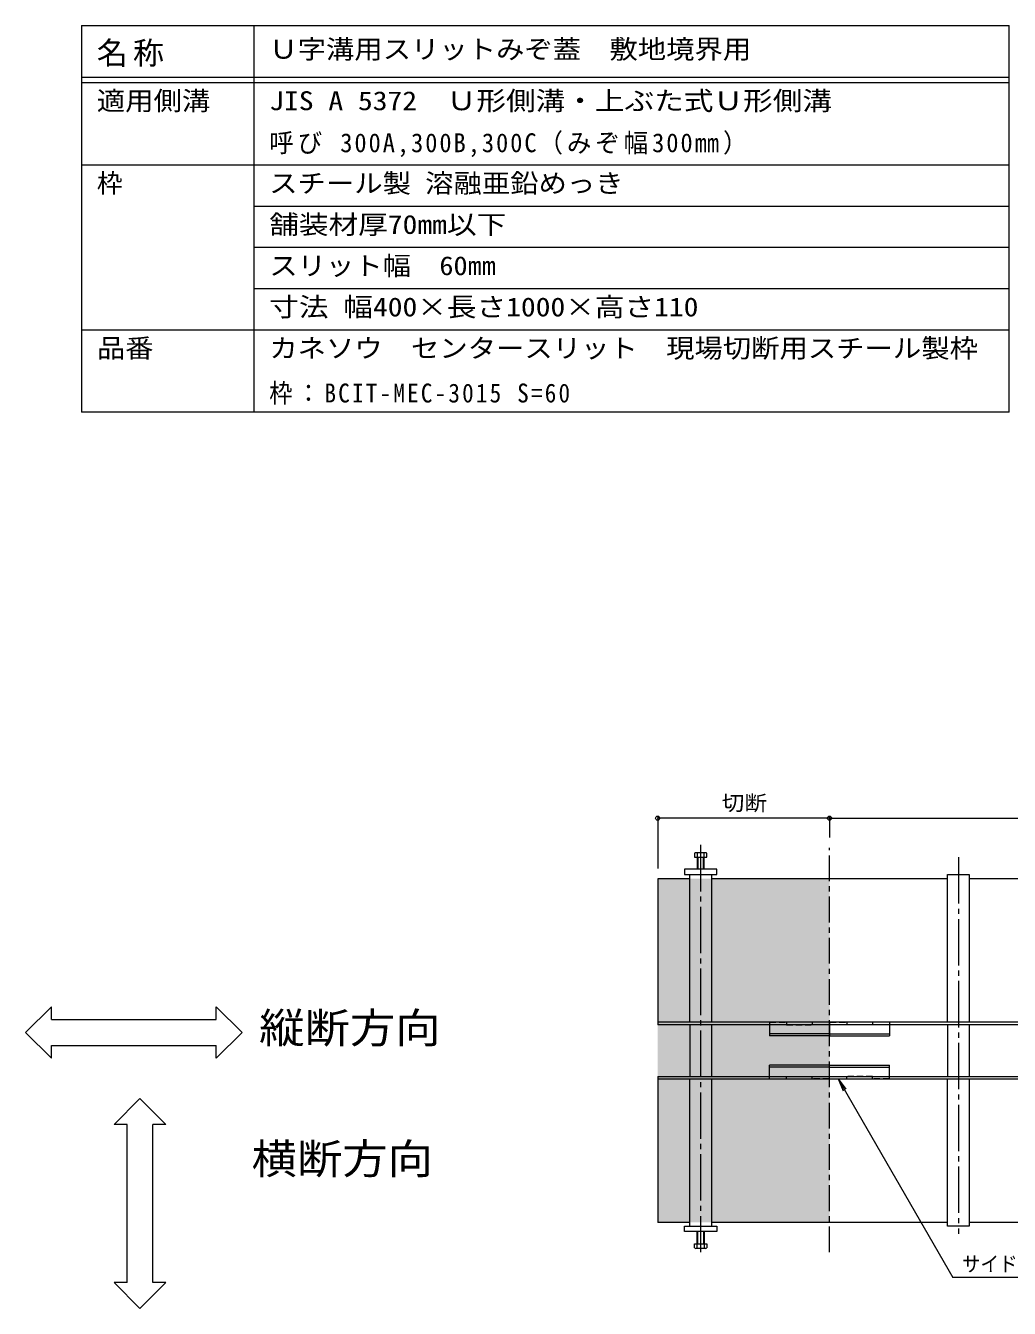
# Model space of a CAD drawing. Units: millimetres at full size, sheet at 1:5, with parts at other scales. Extents: x -1311 to 1966, y -1318 to 1367.
# Drawn here: x 114 to 1068, y 123 to 1367 of the extents above; entities that cross this region are included whole.
import ezdxf
from ezdxf.enums import TextEntityAlignment as Align

# ---------------------------------------------------------------- set-up
doc = ezdxf.new("R2010")
doc.units = ezdxf.units.MM
doc.header["$LTSCALE"] = 5
doc.header["$PDMODE"] = 32
doc.header["$PDSIZE"] = 4
for name, pattern in [('CHAIN1', [8, 5, -1, 1, -1]), ('CHAIN2', [12, 9, -1, 1, -1]), ('DASHED1', [1.8, 1.2, -0.6])]:
    doc.linetypes.add(name, pattern=pattern)
for name, color, linetype, lineweight in [('4-5_建具', 7, 'Continuous', 9), ('B-0_通り芯', 7, 'Continuous', 9), ('B-3_寸法', 7, 'DASHED1', 9), ('B-4_文字', 7, 'Continuous', 9), ('B-5_建具', 7, 'Continuous', 9), ('B-9_記号', 7, 'CHAIN1', 9), ('F-F_F-Fﾚｲﾔ', 7, 'Continuous', 9)]:
    doc.layers.add(name, color=color, linetype=linetype, lineweight=lineweight)
doc.layers.add('B-A_インテリア', color=7, linetype='Continuous')
doc.styles.add('ＭＳ ゴシック', font='')
doc.styles.get('ＭＳ ゴシック').set_extended_font_data('MS Gothic')

msp = doc.modelspace()

# ---------------------------------------------------------------- linework, layer by layer
at = {"layer": '4-5_建具'}
for p, q in [((113.558, 390.282), (138.558, 415.282)), ((138.558, 402.782), (138.558, 415.282)), ((323.506, 390.282), (298.506, 415.282)), ((298.506, 402.782), (298.506, 415.282)), ((138.558, 402.782), (298.506, 402.782)), ((113.558, 390.282), (138.558, 365.282)), ((323.506, 390.282), (298.506, 365.282)), ((138.558, 365.282), (138.558, 377.782)), ((138.558, 377.782), (298.506, 377.782)), ((298.506, 365.282), (298.506, 377.782)), ((224.487, 326.191), (199.487, 301.191)), ((224.487, 326.191), (249.487, 301.191)), ((211.987, 301.191), (199.487, 301.191)), ((211.987, 147.746), (211.987, 301.191)), ((249.487, 301.191), (236.987, 301.191)), ((236.987, 147.746), (236.987, 301.191)), ((224.487, 122.746), (199.487, 147.746)), ((211.987, 147.746), (199.487, 147.746)), ((224.487, 122.746), (249.487, 147.746)), ((249.487, 147.746), (236.987, 147.746))]:
    msp.add_line(p, q, dxfattribs=at)
at = {"layer": 'B-0_通り芯', "color": 2}
for p, q in [((762.424, 564.198), (762.424, 560.282)), ((762.424, 560.282), (774.424, 560.282)), ((773.31, 564.698), (763.977, 564.698)), ((765.09, 564.198), (765.09, 548.615)), ((765.674, 560.282), (765.674, 548.615)), ((771.174, 548.615), (771.174, 560.282)), ((771.757, 548.615), (771.757, 564.198)), ((774.424, 560.282), (774.424, 564.198)), ((765.09, 181.365), (765.09, 196.948)), ((765.674, 185.282), (765.674, 196.948)), ((771.174, 196.948), (771.174, 185.282)), ((771.757, 196.948), (771.757, 181.365)), ((762.424, 185.282), (774.424, 185.282)), ((762.424, 181.365), (762.424, 185.282)), ((773.31, 180.865), (763.977, 180.865)), ((774.424, 185.282), (774.424, 181.365))]:
    msp.add_line(p, q, dxfattribs=at)
at = {"layer": 'B-0_通り芯', "linetype": 'CHAIN2'}
for p, q in [((768.424, 572.216), (768.424, 177.127)), ((1018.424, 560.282), (1018.424, 195.089))]:
    msp.add_line(p, q, dxfattribs=at)
at = {"layer": 'B-0_通り芯'}
for p, q in [((726.757, 539.448), (726.757, 397.782)), ((758.007, 539.448), (726.757, 539.448)), ((758.007, 400.448), (758.007, 543.615)), ((778.84, 543.615), (778.84, 400.448)), ((1008.007, 539.448), (778.84, 539.448)), ((1008.007, 400.448), (1008.007, 543.615)), ((1258.007, 539.448), (1028.84, 539.448)), ((1560.09, 400.448), (726.757, 400.448)), ((1560.09, 397.782), (726.757, 397.782)), ((758.007, 397.782), (758.007, 347.782)), ((778.84, 397.782), (778.84, 347.782)), ((1008.007, 397.782), (1008.007, 347.782)), ((1028.84, 397.782), (1028.84, 347.782)), ((726.757, 347.782), (1560.09, 347.782)), ((726.757, 347.782), (726.757, 206.115)), ((1560.09, 345.115), (726.757, 345.115)), ((758.007, 202.365), (758.007, 345.115)), ((778.84, 345.115), (778.84, 202.365)), ((1028.84, 345.115), (1028.84, 202.365)), ((758.007, 206.115), (726.757, 206.115)), ((1008.007, 206.115), (778.84, 206.115)), ((1258.007, 206.115), (1028.84, 206.115))]:
    msp.add_line(p, q, dxfattribs=at)
for points in [[(752.59, 543.615), (784.257, 543.615), (784.257, 548.615), (752.59, 548.615)], [(752.59, 202.365), (784.257, 202.365), (784.257, 197.365), (752.59, 197.365)]]:
    msp.add_lwpolyline(points, close=True, dxfattribs=at)
for points in [[(1008.007, 543.615), (1028.84, 543.615), (1028.84, 400.448)], [(1028.84, 202.365), (1008.007, 202.365), (1008.007, 345.115)]]:
    msp.add_lwpolyline(points, dxfattribs=at)
at = {"layer": 'B-0_通り芯', "color": 2}
for centre, radius, start, end in [((763.757, 562.719), 1.992, 47.9749, 132.0251), ((768.424, 553.525), 11.182, 72.65606, 107.34394), ((773.09, 562.719), 1.992, 47.9749, 132.0251), ((763.757, 182.844), 1.992, 227.9749, 312.0251), ((768.424, 192.038), 11.182, 252.65606, 287.34394), ((773.09, 182.844), 1.992, 227.9749, 312.0251)]:
    msp.add_arc(centre, radius, start, end, dxfattribs=at)
at = {"layer": 'B-3_寸法'}
for p, q in [((835.09, 399.865), (835.09, 397.782)), ((835.09, 399.865), (835.09, 397.782)), ((835.507, 400.282), (851.34, 400.282)), ((835.507, 400.282), (851.34, 400.282)), ((851.757, 399.865), (851.757, 397.782)), ((851.757, 399.865), (851.757, 397.782)), ((876.757, 399.865), (876.757, 397.782)), ((876.757, 399.865), (876.757, 397.782)), ((893.007, 400.282), (877.174, 400.282)), ((893.007, 400.282), (877.174, 400.282)), ((893.424, 399.865), (893.424, 397.782)), ((893.424, 399.865), (893.424, 397.782)), ((893.424, 399.865), (893.424, 397.782)), ((893.424, 399.865), (893.424, 397.782)), ((893.84, 400.282), (909.674, 400.282)), ((893.84, 400.282), (909.674, 400.282)), ((910.09, 399.865), (910.09, 397.782)), ((910.09, 399.865), (910.09, 397.782)), ((935.09, 399.865), (935.09, 397.782)), ((935.09, 399.865), (935.09, 397.782)), ((951.34, 400.282), (935.507, 400.282)), ((951.34, 400.282), (935.507, 400.282)), ((951.757, 399.865), (951.757, 397.782)), ((951.757, 399.865), (951.757, 397.782)), ((851.757, 397.782), (876.757, 397.782)), ((851.757, 397.782), (876.757, 397.782)), ((935.09, 397.782), (910.09, 397.782)), ((935.09, 397.782), (910.09, 397.782)), ((835.09, 345.698), (835.09, 347.782)), ((835.09, 345.698), (835.09, 347.782)), ((835.507, 345.282), (851.34, 345.282)), ((835.507, 345.282), (851.34, 345.282)), ((851.757, 347.782), (876.757, 347.782)), ((851.757, 345.698), (851.757, 347.782)), ((851.757, 347.782), (876.757, 347.782)), ((851.757, 345.698), (851.757, 347.782)), ((876.757, 345.698), (876.757, 347.782)), ((876.757, 345.698), (876.757, 347.782)), ((893.007, 345.282), (877.174, 345.282)), ((893.007, 345.282), (877.174, 345.282)), ((893.424, 345.698), (893.424, 347.782)), ((893.424, 345.698), (893.424, 347.782)), ((893.424, 345.698), (893.424, 347.782)), ((893.424, 345.698), (893.424, 347.782)), ((893.84, 345.282), (909.674, 345.282)), ((893.84, 345.282), (909.674, 345.282)), ((935.09, 347.782), (910.09, 347.782)), ((910.09, 345.698), (910.09, 347.782)), ((935.09, 347.782), (910.09, 347.782)), ((910.09, 345.698), (910.09, 347.782)), ((935.09, 345.698), (935.09, 347.782)), ((935.09, 345.698), (935.09, 347.782)), ((951.34, 345.282), (935.507, 345.282)), ((951.34, 345.282), (935.507, 345.282)), ((951.757, 345.698), (951.757, 347.782)), ((951.757, 345.698), (951.757, 347.782))]:
    msp.add_line(p, q, dxfattribs=at)
at = {"layer": 'B-3_寸法', "linetype": 'Continuous'}
for p, q in [((835.09, 397.782), (835.09, 386.948)), ((835.09, 397.782), (835.09, 386.948)), ((893.424, 388.865), (835.09, 388.865)), ((893.424, 388.865), (835.09, 388.865)), ((893.424, 386.948), (835.09, 386.948)), ((893.424, 386.948), (835.09, 386.948)), ((893.424, 397.782), (893.424, 386.948)), ((893.424, 397.782), (893.424, 386.948)), ((893.424, 397.782), (893.424, 386.948)), ((893.424, 397.782), (893.424, 386.948)), ((893.424, 388.865), (951.757, 388.865)), ((893.424, 388.865), (951.757, 388.865)), ((893.424, 386.948), (951.757, 386.948)), ((893.424, 386.948), (951.757, 386.948)), ((951.757, 397.782), (951.757, 386.948)), ((951.757, 397.782), (951.757, 386.948)), ((893.424, 358.615), (835.09, 358.615)), ((835.09, 347.782), (835.09, 358.615)), ((893.424, 358.615), (835.09, 358.615)), ((835.09, 347.782), (835.09, 358.615)), ((893.424, 356.698), (835.09, 356.698)), ((893.424, 356.698), (835.09, 356.698)), ((893.424, 358.615), (951.757, 358.615)), ((893.424, 347.782), (893.424, 358.615)), ((893.424, 358.615), (951.757, 358.615)), ((893.424, 347.782), (893.424, 358.615)), ((893.424, 347.782), (893.424, 358.615)), ((893.424, 347.782), (893.424, 358.615)), ((893.424, 356.698), (951.757, 356.698)), ((893.424, 356.698), (951.757, 356.698)), ((951.757, 347.782), (951.757, 358.615)), ((951.757, 347.782), (951.757, 358.615))]:
    msp.add_line(p, q, dxfattribs=at)
at = {"layer": 'B-3_寸法'}
for centre, start, end in [((835.507, 399.865), 90, 180), ((835.507, 399.865), 90, 180), ((851.34, 399.865), 0, 90), ((851.34, 399.865), 0, 90), ((877.174, 399.865), 90, 180), ((877.174, 399.865), 90, 180), ((893.007, 399.865), 0, 90), ((893.007, 399.865), 0, 90), ((893.84, 399.865), 90, 180), ((893.84, 399.865), 90, 180), ((909.674, 399.865), 0, 90), ((909.674, 399.865), 0, 90), ((935.507, 399.865), 90, 180), ((935.507, 399.865), 90, 180), ((951.34, 399.865), 0, 90), ((951.34, 399.865), 0, 90), ((835.507, 345.698), 180, 270), ((835.507, 345.698), 180, 270), ((851.34, 345.698), 270, 0), ((851.34, 345.698), 270, 0), ((877.174, 345.698), 180, 270), ((877.174, 345.698), 180, 270), ((893.007, 345.698), 270, 0), ((893.007, 345.698), 270, 0), ((893.84, 345.698), 180, 270), ((893.84, 345.698), 180, 270), ((909.674, 345.698), 270, 0), ((909.674, 345.698), 270, 0), ((935.507, 345.698), 180, 270), ((935.507, 345.698), 180, 270), ((951.34, 345.698), 270, 0), ((951.34, 345.698), 270, 0)]:
    msp.add_arc(centre, 0.417, start, end, dxfattribs=at)
at = {"layer": 'B-4_文字'}
for p, q in [((726.757, 599.689), (726.757, 549.448)), ((893.424, 598.189), (726.757, 598.189)), ((893.424, 599.689), (893.424, 579.539)), ((893.424, 598.189), (1560.09, 598.189))]:
    msp.add_line(p, q, dxfattribs=at)
for p in [(726.757, 598.189), (893.424, 598.189)]:
    msp.add_point(p, dxfattribs=at)
at = {"layer": 'B-5_建具'}
for p, q in [((901.757, 345.282), (906.541, 333.733)), ((901.757, 345.282), (909.367, 335.365)), ((901.757, 345.282), (1013.018, 152.573)), ((1203.289, 152.573), (1013.018, 152.573))]:
    msp.add_line(p, q, dxfattribs=at)
at = {"layer": 'B-9_記号'}
msp.add_line((893.424, 177.127), (893.424, 569.539), dxfattribs=at)
at = {"layer": 'B-A_インテリア'}
msp.add_solid([(726.757, 206.115), (893.424, 206.115), (726.757, 539.448), (893.424, 539.448)], dxfattribs=at)
at = {"layer": 'F-F_F-Fﾚｲﾔ'}
for p, q in [((167.615, 1366.881), (167.615, 991.881)), ((167.615, 1366.881), (1067.615, 1366.881)), ((334.903, 1366.881), (334.903, 991.881)), ((1067.615, 991.881), (1067.615, 1366.881)), ((167.615, 1316.881), (1067.615, 1316.881)), ((167.615, 1311.881), (1067.615, 1311.881)), ((167.615, 1231.881), (1067.615, 1231.881)), ((167.615, 1231.881), (1067.615, 1231.881)), ((334.903, 1191.881), (1067.615, 1191.881)), ((334.903, 1151.881), (1067.615, 1151.881)), ((334.903, 1111.881), (1067.615, 1111.881)), ((167.615, 1071.881), (1067.615, 1071.881)), ((1067.615, 991.881), (167.615, 991.881))]:
    msp.add_line(p, q, dxfattribs=at)

# ---------------------------------------------------------------- texts
at = {"layer": '4-5_建具', "color": 6, "style": 'ＭＳ ゴシック', "width": 1.1}
for s, p in [('縦断方向', (340.084, 371.254)), ('横断方向', (332.708, 244.321))]:
    msp.add_text(s, height=29.33, dxfattribs=at).set_placement(p, align=Align.BOTTOM_LEFT)
at = {"layer": 'B-4_文字', "color": 2, "style": 'ＭＳ ゴシック', "width": 1.1}
msp.add_text('切断', height=14.66, dxfattribs=at).set_placement((788.84, 601.189), align=Align.BOTTOM_LEFT)
at = {"layer": 'B-5_建具', "color": 2, "style": 'ＭＳ ゴシック', "width": 0.9}
msp.add_text('サイドスリット蓋受け', height=14.66, dxfattribs=at).set_placement((1021.889, 154.073), align=Align.BOTTOM_LEFT)
at = {"layer": 'F-F_F-Fﾚｲﾔ', "color": 3, "style": 'ＭＳ ゴシック'}
for s, width, p in [('Ｕ字溝用スリットみぞ蓋\u3000敷地境界用', 1.1, (349.903, 1329.381)), ('適用側溝', 1.1, (182.615, 1279.381)), ('JIS A 5372\u3000Ｕ形側溝・上ぶた式Ｕ形側溝', 1.15, (349.903, 1279.381)), ('スチール製 溶融亜鉛めっき', 1.1, (349.903, 1199.381)), ('舗装材厚70mm以下', 1.15, (349.903, 1159.381)), ('スリット幅\u300060㎜', 1.1, (349.903, 1119.381)), ('寸法 幅400×長さ1000×高さ110', 1.15, (349.903, 1079.381)), ('品番', 1.1, (182.615, 1039.381)), ('カネソウ\u3000センタースリット\u3000現場切断用スチール製枠', 1.1, (349.903, 1039.381))]:
    msp.add_text(s, height=18.33, dxfattribs=dict(at, width=width)).set_placement(p, align=Align.BOTTOM_LEFT)
msp.add_text('枠', height=18.33, dxfattribs=at).set_placement((182.615, 1199.381), align=Align.BOTTOM_LEFT)
at = {"layer": 'F-F_F-Fﾚｲﾔ', "color": 3, "attachment_point": 7, "style": 'ＭＳ ゴシック'}
for s, insert, char_height in [('\\T1.17;名称', (182.615, 1326.881), 21.99), ('\\T1.16;\\W0.95;呼び\\~300A,300B,300C（みぞ幅300㎜）', (349.903, 1239.381), 18.33), ('\\T1.19;\\W0.9;枠：BCIT-MEC-3015\\~S=60\u3000', (349.903, 999.381), 18.33)]:
    msp.add_mtext(s, dxfattribs=dict(at, insert=insert, char_height=char_height))

doc.saveas('drawing.dxf')
